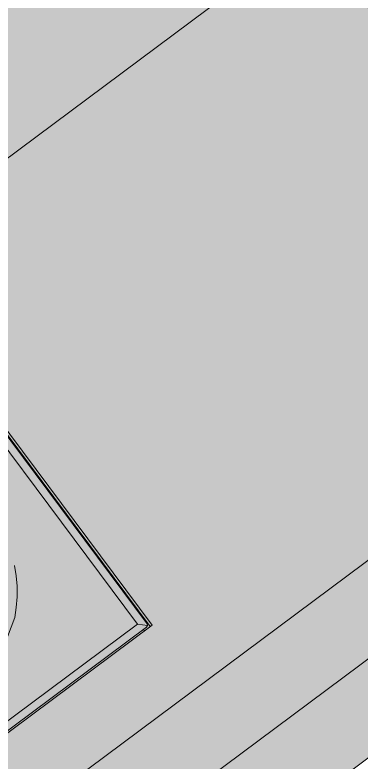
# Model space of a CAD drawing. Header units: metres. Extents: x -466 to 1322, y -1072 to 50.
# Drawn here: x 28.424 to 28.861, y -188.872 to -187.928 of the extents above; entities that cross this region are included whole.
import ezdxf

# ---------------------------------------------------------------- set-up
doc = ezdxf.new("R2010")
doc.units = ezdxf.units.M
doc.linetypes.add('CENTER2', pattern=[28.575, 19.05, -3.175, 3.175, -3.175])
for name, color, linetype, lineweight in [('A - Hatch muros', 4, 'Continuous', 0), ('A - MURO BAJO', 2, 'Continuous', 0), ('A-EJES', 61, 'CENTER2', 0), ('A-Furn-Ktch', 122, 'Continuous', 5), ('A-MURO INT', 4, 'Continuous', 0)]:
    doc.layers.add(name, color=color, linetype=linetype, lineweight=lineweight)
doc.layers.add('Hatch Interior', color=7, linetype='Continuous', lineweight=0, true_color=0xaf6350)

msp = doc.modelspace()

# ---------------------------------------------------------------- hatches: boundary and pattern name
at = {"layer": 'A - Hatch muros'}
h = msp.add_hatch(color=256, dxfattribs=at)
h.dxf.hatch_style = 1
h.paths.add_polyline_path([(14.61966, -194.87356), (9.71181, -198.53171), (9.9148, -198.62985), (14.73918, -195.03392)])
h.paths.add_polyline_path([(18.14652, -194.36504), (16.54296, -195.56028), (15.52701, -194.19725), (15.36665, -194.31678), (17.45832, -197.12301), (13.26423, -200.24914), (13.46722, -200.34728), (17.7382, -197.16384), (16.66249, -195.72064), (18.26605, -194.5254), (19.34176, -195.9686), (21.54665, -194.32515), (21.42713, -194.16479), (19.38259, -195.68872), (17.41045, -193.04285), (20.17659, -190.98106), (22.26826, -193.78729), (22.42861, -193.66776), (20.33694, -190.86154), (23.10308, -188.79975), (25.07523, -191.44562), (23.03246, -192.97193), (23.15199, -193.13229), (29.86049, -188.12829), (29.74096, -187.96794), (25.23558, -191.3261), (23.14392, -188.51987), (17.13057, -193.00201)])
at = {"layer": 'Hatch Interior', "transparency": 33554687}
h = msp.add_hatch(color=256, dxfattribs=at)
h.dxf.hatch_style = 1
h.paths.add_polyline_path([(8.29084, -197.84474), (48.88704, -167.58569), (57.00696, -188.03149), (51.1518, -190.35683), (45.60585, -176.39223), (17.7382, -197.16384), (15.52701, -194.19725), (9.71181, -198.53171)])
h.paths.add_polyline_path([(29.40053, -202.38558), (27.18072, -206.97714), (48.83309, -217.44507), (51.0529, -212.85351)])
h.paths.add_polyline_path([(51.89028, -192.14928), (57.71104, -189.8373), (59.56785, -194.47976), (53.76873, -196.78284), (53.69044, -196.74906)])
h.paths.add_polyline_path([(18.14652, -194.36504), (16.54296, -195.56028), (15.52701, -194.19725), (15.36665, -194.31678), (17.45832, -197.12301), (13.26423, -200.24914), (13.46722, -200.34728), (17.7382, -197.16384), (16.66249, -195.72064), (18.26605, -194.5254), (19.34176, -195.9686), (21.46648, -194.38491), (21.34695, -194.22455), (19.22224, -195.80824), (17.25009, -193.16237), (20.17659, -190.98106), (22.26826, -193.78729), (22.34843, -193.72753), (20.25677, -190.9213), (23.10308, -188.79975), (25.07523, -191.44562), (23.03246, -192.97193), (23.15199, -193.13229), (29.32293, -188.52897), (29.20341, -188.36861), (25.23558, -191.3261), (23.14392, -188.51987), (17.13057, -193.00201)])
h.paths.add_polyline_path([(46.60465, -178.89054), (51.65518, -175.12604), (51.73174, -175.31843), (46.84723, -178.95917), (48.16451, -182.28983), (53.6479, -180.11213), (53.72202, -180.29789), (48.23863, -182.47559), (51.27082, -190.09437), (56.75422, -187.91667), (56.56271, -187.45474), (56.74859, -187.38092), (57.00696, -188.03149), (51.1518, -190.35683), (43.73311, -171.6767), (28.48209, -183.0443), (27.95905, -183.43416), (8.49383, -197.94288), (8.29084, -197.84474), (48.88704, -167.58569), (49.15533, -168.26123), (48.96945, -168.33506), (48.79743, -167.90192), (43.89916, -171.55294), (45.60918, -176.38974)], flags=16)
h.paths.add_polyline_path([(53.69044, -196.74906), (53.76873, -196.78284), (59.56785, -194.47976), (58.53021, -191.86866), (55.55673, -193.04956), (55.63055, -193.23544), (58.60459, -192.05431), (59.49403, -194.29388), (55.66029, -195.81643), (55.52089, -195.87179), (53.82475, -196.5454), (52.93532, -194.30583)], flags=17)
h.paths.add_polyline_path([(55.07852, -190.88411), (55.19965, -190.83828), (55.24816, -190.81542)], flags=16)
h.paths.add_polyline_path([(57.51408, -189.91687), (57.72234, -189.83282), (57.16471, -190.05428)])
h.paths.add_polyline_path([(52.41364, -191.94146), (51.89028, -192.14928), (51.89028, -192.14928)], flags=16)

# ---------------------------------------------------------------- linework, layer by layer
at = {"layer": 'A - MURO BAJO', "ltscale": 0.05}
msp.add_lwpolyline([(23.14392, -188.51987), (23.62498, -188.1613), (25.31235, -190.42068), (28.7991, -187.82177), (29.20341, -188.36861)], dxfattribs=at)
at = {"layer": 'A-EJES', "ltscale": 0.1}
msp.add_line((50.70466, -172.46702), (9.66063, -203.05987), dxfattribs=at)
at = {"layer": 'A-Furn-Ktch'}
for points in [[(28.59711, -188.69908), (28.28645, -188.2823)], [(28.29063, -188.29295), (28.59469, -188.70088)], [(28.59089, -188.69746), (28.29282, -188.29757)], [(28.29282, -188.29757), (28.59089, -188.69746)], [(28.28897, -188.3092), (28.57864, -188.69782)], [(28.40816, -188.72602), (28.41422, -188.714), (28.41887, -188.70176), (28.42352, -188.68953), (28.42537, -188.67689), (28.42662, -188.66345), (28.42645, -188.6498), (28.42549, -188.63675), (28.42312, -188.6235)], [(27.86411, -189.24543), (28.59711, -188.69908)], [(27.86898, -189.22678), (28.57864, -188.69782)], [(28.59028, -188.70167), (27.86935, -189.23903)], [(28.59028, -188.70167), (27.86935, -189.23903)], [(28.57864, -188.69782), (28.59128, -188.69967)], [(28.58745, -188.70628), (28.58625, -188.70467)], [(28.58625, -188.70467), (28.58745, -188.70628)], [(28.59028, -188.70167), (28.59128, -188.69967), (28.59089, -188.69746)], [(28.59089, -188.69746), (28.59128, -188.69967), (28.59028, -188.70167)]]:
    msp.add_lwpolyline(points, dxfattribs=at)
at = {"layer": 'A-MURO INT'}
msp.add_lwpolyline([(18.26605, -194.5254), (19.34176, -195.9686), (21.54665, -194.32515), (21.42713, -194.16479), (19.38259, -195.68872), (17.41045, -193.04285), (20.17659, -190.98106), (22.26826, -193.78729), (22.42861, -193.66776), (20.33694, -190.86154), (23.10308, -188.79975), (25.07523, -191.44562), (23.03246, -192.97193), (23.15199, -193.13229), (29.86049, -188.12829), (29.74096, -187.96794), (25.23558, -191.3261), (23.14392, -188.51987), (17.13057, -193.00201)], dxfattribs=at)

doc.saveas('drawing.dxf')
